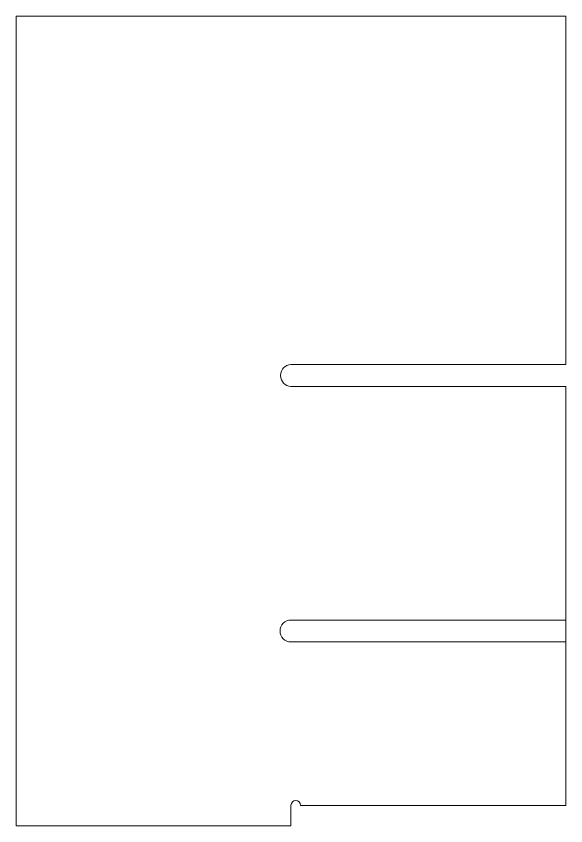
# Model space of a CAD drawing. Header units: millimetres. Extents: x -1744 to 2824, y -3870 to 2862.
# Drawn here: x 663.9 to 989.9, y 1881.7 to 2361.7 of the extents above; entities that cross this region are included whole.
import ezdxf

# ---------------------------------------------------------------- set-up
doc = ezdxf.new("R2010")
doc.units = ezdxf.units.MM
doc.header["$MEASUREMENT"] = 0
doc.layers.add('layer 1', color=7, linetype='Continuous')

msp = doc.modelspace()

# ---------------------------------------------------------------- linework, layer by layer
at = {"layer": 'layer 1', "color": 9, "lineweight": 20}
for points, knots in [([(663.8928, 2361.7149), (663.8928, 2361.7149), (989.8928, 2361.7149), (989.8928, 2361.7149), (989.8928, 2361.7149), (989.8928, 2361.7149), (989.8928, 2155.2149), (989.8928, 2155.2149), (989.8928, 2155.2149), (989.8928, 2155.2149), (826.8928, 2155.2149), (826.8928, 2155.2149), (826.8928, 2155.2149), (823.4908, 2155.2149), (820.7329, 2152.3047), (820.7329, 2148.7149), (820.7329, 2148.7149), (820.7329, 2145.1251), (823.4908, 2142.2149), (826.8928, 2142.2149), (826.8928, 2142.2149), (826.8928, 2142.2149), (989.8928, 2142.2149), (989.8928, 2142.2149), (989.8928, 2142.2149), (989.8928, 2142.2149), (989.8928, 1893.7149), (989.8928, 1893.7149), (989.8928, 1893.7149), (989.8928, 1893.7149), (832.5788, 1893.7149), (832.5788, 1893.7149), (832.5788, 1893.7149), (832.5788, 1895.3717), (831.306, 1896.7149), (829.7358, 1896.7149), (829.7358, 1896.7149), (828.1656, 1896.7149), (826.8928, 1895.3717), (826.8928, 1893.7149), (826.8928, 1893.7149), (826.8928, 1893.7149), (826.8928, 1881.7149), (826.8928, 1881.7149), (826.8928, 1881.7149), (826.8928, 1881.7149), (663.8928, 1881.7149), (663.8928, 1881.7149), (663.8928, 1881.7149), (663.8928, 1881.7149), (663.8928, 1893.7149), (663.8928, 1893.7149), (663.8928, 1893.7149), (663.8928, 1893.7149), (663.8928, 2361.7149), (663.8928, 2361.7149)], [0, 0, 0, 0, 0.06666667, 0.06666667, 0.06666667, 0.06666667, 0.13333333, 0.13333333, 0.13333333, 0.13333333, 0.2, 0.2, 0.2, 0.2, 0.26666667, 0.26666667, 0.26666667, 0.26666667, 0.33333333, 0.33333333, 0.33333333, 0.33333333, 0.4, 0.4, 0.4, 0.4, 0.46666667, 0.46666667, 0.46666667, 0.46666667, 0.53333333, 0.53333333, 0.53333333, 0.53333333, 0.6, 0.6, 0.6, 0.6, 0.66666667, 0.66666667, 0.66666667, 0.66666667, 0.73333333, 0.73333333, 0.73333333, 0.73333333, 0.8, 0.8, 0.8, 0.8, 0.86666667, 0.86666667, 0.86666667, 0.86666667, 1, 1, 1, 1]), ([(826.8927, 2003.7149), (826.8927, 2003.7149), (989.8927, 2003.7149), (989.8927, 2003.7149), (989.8927, 2003.7149), (989.8927, 2003.7149), (989.8927, 1990.7149), (989.8927, 1990.7149), (989.8927, 1990.7149), (989.8927, 1990.7149), (826.8927, 1990.7149), (826.8927, 1990.7149), (826.8927, 1990.7149), (823.3029, 1990.7149), (820.3927, 1993.625), (820.3927, 1997.2149), (820.3927, 1997.2149), (820.3927, 2000.8048), (823.3029, 2003.7149), (826.8927, 2003.7149)], [0, 0, 0, 0, 0.16666667, 0.16666667, 0.16666667, 0.16666667, 0.33333333, 0.33333333, 0.33333333, 0.33333333, 0.5, 0.5, 0.5, 0.5, 0.66666667, 0.66666667, 0.66666667, 0.66666667, 1, 1, 1, 1])]:
    msp.add_open_spline(points, degree=3, knots=knots, dxfattribs=at)

doc.saveas('drawing.dxf')
